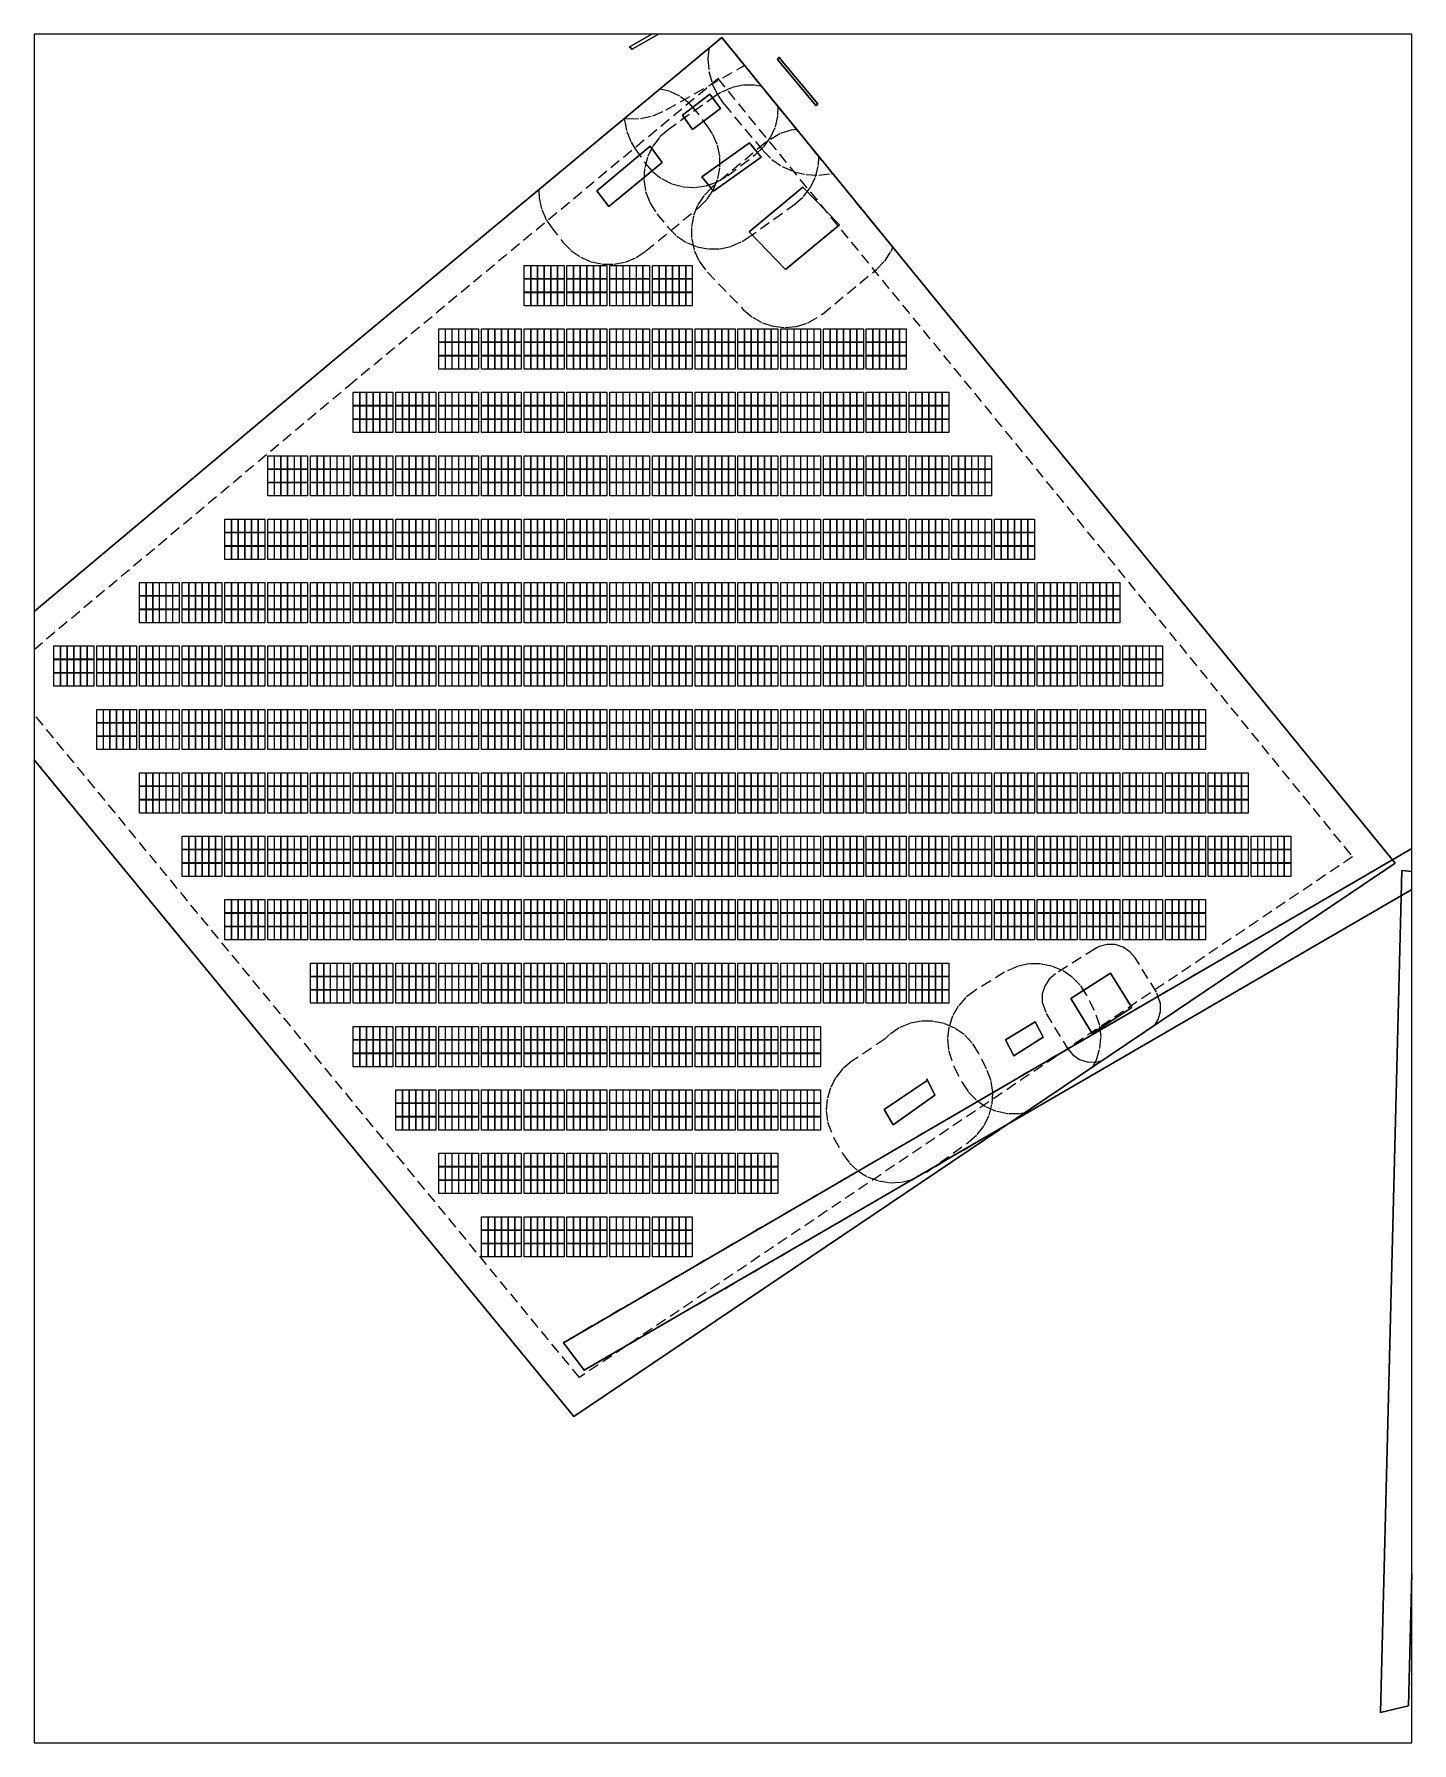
# Paper-space layout 'Layout1' of a CAD drawing. Header units: metres. Extents: x -66 to 57, y -71 to 81.
# The model-space entities are those that its viewports show. They can reach past a viewport. Long polylines and large blocks are cut down to what shows.
import ezdxf

# ---------------------------------------------------------------- set-up
doc = ezdxf.new("R2010")
doc.units = ezdxf.units.M
doc.linetypes.add('DASHED', pattern=[0.75, 0.5, -0.25])
for name, color, linetype in [('Field_Segment_Setback', 21, 'DASHED'), ('Field_Segments', 142, 'Continuous'), ('Keepouts', 20, 'Continuous'), ('Modules', 160, 'Continuous')]:
    doc.layers.add(name, color=color, linetype=linetype)
picture_1 = doc.add_image_def('image1.jpg', size_in_pixel=(2048, 2048))

# ---------------------------------------------------------------- blocks, each defined once
blk = doc.blocks.new('module_characterization_127290_15.0deg_portrait')
blk.add_polyline3d([(0, 0, 0), (1.13, 0, 0), (1.13, -2.3, -0.62), (0, -2.3, -0.62)], close=True)
blk = doc.blocks.new('fs_54540013_full')
for p in [(0, 0), (1.15, 0), (2.29, 0), (3.44, 0), (4.59, 0), (5.73, 0), (0, -2.31, -0.62), (1.15, -2.31, -0.62), (2.29, -2.31, -0.62), (3.44, -2.31, -0.62), (4.59, -2.31, -0.62), (5.73, -2.31, -0.62), (0, -4.63, -1.24), (1.15, -4.63, -1.24), (2.29, -4.63, -1.24), (3.44, -4.63, -1.24), (4.59, -4.63, -1.24), (5.73, -4.63, -1.24)]:
    blk.add_blockref('module_characterization_127290_15.0deg_portrait', p)

msp = doc.modelspace()

# ---------------------------------------------------------------- linework, layer by layer
at = {"layer": 'Field_Segment_Setback'}
for points in [[(-2.88, 121.07, 1.1), (-1, 121.74, 1.1), (0.77, 122.81, 1.1), (5.58, 126.45, 1.1), (7.04, 127.81, 1.1), (8.21, 129.43, 1.1), (9.03, 131.25, 1.1), (9.47, 133.2, 1.1), (9.51, 134.72, 1.1), (-0.19, 146.62, 1.1), (-16.95, 132.68, 1.1), (-16.96, 132.42, 1.1), (-16.59, 130.45, 1.1), (-15.84, 128.6, 1.1), (-15.18, 127.52, 1.1), (-13.46, 125.05, 1.1), (-12.15, 123.54, 1.1), (-10.57, 122.31, 1.1), (-8.79, 121.42, 1.1), (-6.85, 120.91, 1.1), (-4.86, 120.79, 1.1)], [(-14.21, 132.7, 1.1), (-12.07, 133.16, 1.1), (-9.76, 134.17, 1.1), (3.2, 141.52, 1.1), (3.69, 141.85, 1.1), (-0.19, 146.62, 1.1), (-16.91, 132.71, 1.1), (-16.4, 132.63, 1.1)], [(18.69, 123.17, 1.1), (18.88, 123.23, 1.1), (-0.19, 146.62, 1.1), (-2.42, 144.76, 1.1), (-2.6, 142.95, 1.1), (-2.42, 140.77, 1.1), (-1.86, 138.66, 1.1), (-0.91, 136.68, 1.1), (0.2, 135.12, 1.1), (6.85, 127.18, 1.1), (8.4, 125.63, 1.1), (10.21, 124.4, 1.1), (12.21, 123.51, 1.1), (14.34, 123, 1.1), (16.52, 122.89, 1.1)], [(-24.73, -84.27, 1.1), (-124.15, 36.64, 1.1), (-64.48, 86.66, 1.1), (-0.88, 139.54, 1.1), (108.48, 5.45, 1.1)], [(-0.49, 110.23, 1.1), (1.46, 110.65, 1.1), (3.29, 111.46, 1.1), (4.18, 112.03, 1.1), (12.38, 117.9, 1.1), (13.88, 119.22, 1.1), (15.09, 120.81, 1.1), (15.95, 122.61, 1.1), (16.45, 124.55, 1.1), (16.52, 126.12, 1.1), (6.68, 138.19, 1.1), (5.41, 138.43, 1.1), (3.41, 138.4, 1.1), (1.46, 137.97, 1.1), (-0.37, 137.17, 1.1), (-1.26, 136.6, 1.1), (-9.46, 130.73, 1.1), (-10.96, 129.41, 1.1), (-12.16, 127.82, 1.1), (-13.03, 126.02, 1.1), (-13.52, 124.08, 1.1), (-13.62, 122.09, 1.1), (-13.32, 120.11, 1.1), (-12.63, 118.24, 1.1), (-11.38, 116.27, 1.1), (-9.38, 113.83, 1.1), (-7.97, 112.42, 1.1), (-6.3, 111.31, 1.1), (-4.45, 110.56, 1.1), (-2.49, 110.2, 1.1)], [(-16.81, 107.94, 1.1), (-14.96, 108.7, 1.1), (-13.33, 109.8, 1.1), (-4.12, 117.37, 1.1), (-2.71, 118.79, 1.1), (-1.62, 120.46, 1.1), (-0.87, 122.31, 1.1), (-0.51, 124.27, 1.1), (-0.55, 126.27, 1.1), (-0.98, 128.22, 1.1), (-1.79, 130.05, 1.1), (-2.42, 131.03, 1.1), (-4.5, 133.85, 1.1), (-5.84, 135.33, 1.1), (-7.45, 136.51, 1.1), (-9.26, 137.36, 1.1), (-10.87, 137.74, 1.1), (-31.72, 120.4, 1.1), (-31.68, 118.92, 1.1), (-31.23, 116.98, 1.1), (-30.4, 115.16, 1.1), (-29.65, 114.06, 1.1), (-27.57, 111.38, 1.1), (-26.2, 109.94, 1.1), (-24.56, 108.79, 1.1), (-22.73, 108, 1.1), (-20.77, 107.58, 1.1), (-18.77, 107.56, 1.1)], [(12.7, 96.85, 1.1), (14.61, 97.44, 1.1), (17.13, 98.96, 1.1), (26.47, 106.68, 1.1), (27.87, 108.1, 1.1), (28.97, 109.77, 1.1), (29.26, 110.5, 1.1), (12.74, 130.76, 1.1), (11.71, 130.65, 1.1), (9.8, 130.05, 1.1), (7.32, 128.52, 1.1), (-1.89, 120.8, 1.1), (-3.29, 119.37, 1.1), (-4.37, 117.7, 1.1), (-5.1, 115.84, 1.1), (-5.44, 113.87, 1.1), (-5.39, 111.87, 1.1), (-4.94, 109.93, 1.1), (-4.11, 108.11, 1.1), (-2.68, 106.21, 1.1), (3.55, 99.73, 1.1), (5.07, 98.44, 1.1), (6.82, 97.47, 1.1), (8.72, 96.87, 1.1), (10.71, 96.66, 1.1)], [(48.66, -40.87, 1.1), (115.82, 4.36, 1.1), (115.36, 4.93, 1.1), (-27.5, -78.26, 1.1), (-27.5, -78.28, 1.1), (-23.91, -83.02, 1.1), (-23.89, -83.02, 1.1)], [(65.32, -29.65, 1.1), (74.41, -23.53, 1.1), (75.02, -22.57, 1.1), (75.41, -21.22, 1.1), (75.41, -19.81, 1.1), (74.71, -17.87, 1.1), (71.04, -11.97, 1.1), (70.13, -10.89, 1.1), (68.96, -10.1, 1.1), (67.61, -9.68, 1.1), (66.2, -9.64, 1.1), (64.84, -10.01, 1.1), (64.11, -10.39, 1.1), (57.29, -14.71, 1.1), (56.22, -15.63, 1.1), (55.45, -16.81, 1.1), (55.03, -18.16, 1.1), (55.01, -19.57, 1.1), (55.7, -21.54, 1.1), (59.37, -27.57, 1.1), (60.27, -28.66, 1.1), (61.43, -29.45, 1.1), (62.77, -29.89, 1.1), (64.18, -29.94, 1.1)], [(51.18, -38.77, 1.1), (52.05, -38.59, 1.1), (63.66, -30.77, 1.1), (64.36, -29.5, 1.1), (64.95, -27.59, 1.1), (65.15, -25.6, 1.1), (64.95, -23.61, 1.1), (64.03, -21, 1.1), (62.66, -18.35, 1.1), (61.57, -16.68, 1.1), (60.16, -15.26, 1.1), (58.51, -14.14, 1.1), (56.66, -13.38, 1.1), (54.7, -13, 1.1), (52.7, -13.01, 1.1), (50.75, -13.43, 1.1), (48.54, -14.44, 1.1), (43.45, -17.57, 1.1), (41.86, -18.78, 1.1), (40.55, -20.29, 1.1), (39.56, -22.02, 1.1), (38.93, -23.92, 1.1), (38.69, -25.9, 1.1), (38.85, -27.89, 1.1), (39.81, -30.69, 1.1), (41.23, -33.43, 1.1), (42.32, -35.1, 1.1), (43.72, -36.52, 1.1), (45.38, -37.64, 1.1), (47.23, -38.4, 1.1), (49.19, -38.78, 1.1)], [(30.77, -50.61, 1.1), (32.7, -50.12, 1.1), (35.1, -48.86, 1.1), (42.3, -43.74, 1.1), (43.81, -42.42, 1.1), (45.02, -40.84, 1.1), (45.9, -39.04, 1.1), (46.39, -37.1, 1.1), (46.5, -35.11, 1.1), (46.2, -33.13, 1.1), (45.44, -31.09, 1.1), (44.04, -28.32, 1.1), (42.97, -26.63, 1.1), (41.58, -25.19, 1.1), (39.93, -24.06, 1.1), (38.1, -23.27, 1.1), (36.14, -22.87, 1.1), (34.14, -22.87, 1.1), (32.18, -23.26, 1.1), (30.34, -24.03, 1.1), (28.69, -25.15, 1.1), (27.93, -25.93, 1.1), (22.22, -29.76, 1.1), (20.68, -31.03, 1.1), (19.43, -32.59, 1.1), (18.51, -34.36, 1.1), (17.96, -36.28, 1.1), (17.8, -38.27, 1.1), (18.04, -40.26, 1.1), (19.11, -43, 1.1), (20.61, -45.66, 1.1), (21.77, -47.28, 1.1), (23.22, -48.65, 1.1), (24.92, -49.7, 1.1), (26.8, -50.39, 1.1), (28.77, -50.7, 1.1)]]:
    msp.add_polyline3d(points, close=True, dxfattribs=at)

# ---------------------------------------------------------------- block references
at = {"layer": 'Modules'}
for p in [(-34.25, 107.35, 2.96), (-26.88, 107.35, 2.96), (-19.51, 107.35, 2.96), (-12.14, 107.35, 2.96), (-48.98, 96.42, 2.96), (-41.61, 96.42, 2.96), (-34.25, 96.42, 2.96), (-26.88, 96.42, 2.96), (-19.51, 96.42, 2.96), (-12.14, 96.42, 2.96), (-4.78, 96.42, 2.96), (2.59, 96.42, 2.96), (9.96, 96.42, 2.96), (17.33, 96.42, 2.96), (24.69, 96.42, 2.96), (-63.72, 85.5, 2.96), (-56.35, 85.5, 2.96), (-48.98, 85.5, 2.96), (-41.61, 85.5, 2.96), (-34.25, 85.5, 2.96), (-26.88, 85.5, 2.96), (-19.51, 85.5, 2.96), (-12.14, 85.5, 2.96), (-4.78, 85.5, 2.96), (2.59, 85.5, 2.96), (9.96, 85.5, 2.96), (17.33, 85.5, 2.96), (24.69, 85.5, 2.96), (32.06, 85.5, 2.96), (-78.45, 74.57, 2.96), (-71.08, 74.57, 2.96), (-63.72, 74.57, 2.96), (-56.35, 74.57, 2.96), (-48.98, 74.57, 2.96), (-41.61, 74.57, 2.96), (-34.25, 74.57, 2.96), (-26.88, 74.57, 2.96), (-19.51, 74.57, 2.96), (-12.14, 74.57, 2.96), (-4.78, 74.57, 2.96), (2.59, 74.57, 2.96), (9.96, 74.57, 2.96), (17.33, 74.57, 2.96), (24.69, 74.57, 2.96), (32.06, 74.57, 2.96), (39.43, 74.57, 2.96), (-85.82, 63.64, 2.96), (-78.45, 63.64, 2.96), (-71.08, 63.64, 2.96), (-63.72, 63.64, 2.96), (-56.35, 63.64, 2.96), (-48.98, 63.64, 2.96), (-41.61, 63.64, 2.96), (-34.25, 63.64, 2.96), (-26.88, 63.64, 2.96), (-19.51, 63.64, 2.96), (-12.14, 63.64, 2.96), (-4.78, 63.64, 2.96), (2.59, 63.64, 2.96), (9.96, 63.64, 2.96), (17.33, 63.64, 2.96), (24.69, 63.64, 2.96), (32.06, 63.64, 2.96), (39.43, 63.64, 2.96), (46.8, 63.64, 2.96), (-100.55, 52.71, 2.96), (-93.19, 52.71, 2.96), (-85.82, 52.71, 2.96), (-78.45, 52.71, 2.96), (-71.08, 52.71, 2.96), (-63.72, 52.71, 2.96), (-56.35, 52.71, 2.96), (-48.98, 52.71, 2.96), (-41.61, 52.71, 2.96), (-34.25, 52.71, 2.96), (-26.88, 52.71, 2.96), (-19.51, 52.71, 2.96), (-12.14, 52.71, 2.96), (-4.78, 52.71, 2.96), (2.59, 52.71, 2.96), (9.96, 52.71, 2.96), (17.33, 52.71, 2.96), (24.69, 52.71, 2.96), (32.06, 52.71, 2.96), (39.43, 52.71, 2.96), (46.8, 52.71, 2.96), (54.16, 52.71, 2.96), (61.53, 52.71, 2.96), (-115.29, 41.79, 2.96), (-107.92, 41.79, 2.96), (-100.55, 41.79, 2.96), (-93.19, 41.79, 2.96), (-85.82, 41.79, 2.96), (-78.45, 41.79, 2.96), (-71.08, 41.79, 2.96), (-63.72, 41.79, 2.96), (-56.35, 41.79, 2.96), (-48.98, 41.79, 2.96), (-41.61, 41.79, 2.96), (-34.25, 41.79, 2.96), (-26.88, 41.79, 2.96), (-19.51, 41.79, 2.96), (-12.14, 41.79, 2.96), (-4.78, 41.79, 2.96), (2.59, 41.79, 2.96), (9.96, 41.79, 2.96), (17.33, 41.79, 2.96), (24.69, 41.79, 2.96), (32.06, 41.79, 2.96), (39.43, 41.79, 2.96), (46.8, 41.79, 2.96), (54.16, 41.79, 2.96), (61.53, 41.79, 2.96), (68.9, 41.79, 2.96), (-107.92, 30.86, 2.96), (-100.55, 30.86, 2.96), (-93.19, 30.86, 2.96), (-85.82, 30.86, 2.96), (-78.45, 30.86, 2.96), (-71.08, 30.86, 2.96), (-63.72, 30.86, 2.96), (-56.35, 30.86, 2.96), (-48.98, 30.86, 2.96), (-41.61, 30.86, 2.96), (-34.25, 30.86, 2.96), (-26.88, 30.86, 2.96), (-19.51, 30.86, 2.96), (-12.14, 30.86, 2.96), (-4.78, 30.86, 2.96), (2.59, 30.86, 2.96), (9.96, 30.86, 2.96), (17.33, 30.86, 2.96), (24.69, 30.86, 2.96), (32.06, 30.86, 2.96), (39.43, 30.86, 2.96), (46.8, 30.86, 2.96), (54.16, 30.86, 2.96), (61.53, 30.86, 2.96), (68.9, 30.86, 2.96), (76.27, 30.86, 2.96), (-100.55, 19.93, 2.96), (-93.19, 19.93, 2.96), (-85.82, 19.93, 2.96), (-78.45, 19.93, 2.96), (-71.08, 19.93, 2.96), (-63.72, 19.93, 2.96), (-56.35, 19.93, 2.96), (-48.98, 19.93, 2.96), (-41.61, 19.93, 2.96), (-34.25, 19.93, 2.96), (-26.88, 19.93, 2.96), (-19.51, 19.93, 2.96), (-12.14, 19.93, 2.96), (-4.78, 19.93, 2.96), (2.59, 19.93, 2.96), (9.96, 19.93, 2.96), (17.33, 19.93, 2.96), (24.69, 19.93, 2.96), (32.06, 19.93, 2.96), (39.43, 19.93, 2.96), (46.8, 19.93, 2.96), (54.16, 19.93, 2.96), (61.53, 19.93, 2.96), (68.9, 19.93, 2.96), (76.27, 19.93, 2.96), (83.63, 19.93, 2.96), (-93.19, 9.01, 2.96), (-85.82, 9.01, 2.96), (-78.45, 9.01, 2.96), (-71.08, 9.01, 2.96), (-63.72, 9.01, 2.96), (-56.35, 9.01, 2.96), (-48.98, 9.01, 2.96), (-41.61, 9.01, 2.96), (-34.25, 9.01, 2.96), (-26.88, 9.01, 2.96), (-19.51, 9.01, 2.96), (-12.14, 9.01, 2.96), (-4.78, 9.01, 2.96), (2.59, 9.01, 2.96), (9.96, 9.01, 2.96), (17.33, 9.01, 2.96), (24.69, 9.01, 2.96), (32.06, 9.01, 2.96), (39.43, 9.01, 2.96), (46.8, 9.01, 2.96), (54.16, 9.01, 2.96), (61.53, 9.01, 2.96), (68.9, 9.01, 2.96), (76.27, 9.01, 2.96), (83.63, 9.01, 2.96), (91, 9.01, 2.96), (-85.82, -1.92, 2.96), (-78.45, -1.92, 2.96), (-71.08, -1.92, 2.96), (-63.72, -1.92, 2.96), (-56.35, -1.92, 2.96), (-48.98, -1.92, 2.96), (-41.61, -1.92, 2.96), (-34.25, -1.92, 2.96), (-26.88, -1.92, 2.96), (-19.51, -1.92, 2.96), (-12.14, -1.92, 2.96), (-4.78, -1.92, 2.96), (2.59, -1.92, 2.96), (9.96, -1.92, 2.96), (17.33, -1.92, 2.96), (24.69, -1.92, 2.96), (32.06, -1.92, 2.96), (39.43, -1.92, 2.96), (46.8, -1.92, 2.96), (54.16, -1.92, 2.96), (61.53, -1.92, 2.96), (68.9, -1.92, 2.96), (76.27, -1.92, 2.96), (-71.08, -12.85, 2.96), (-63.72, -12.85, 2.96), (-56.35, -12.85, 2.96), (-48.98, -12.85, 2.96), (-41.61, -12.85, 2.96), (-34.25, -12.85, 2.96), (-26.88, -12.85, 2.96), (-19.51, -12.85, 2.96), (-12.14, -12.85, 2.96), (-4.78, -12.85, 2.96), (2.59, -12.85, 2.96), (9.96, -12.85, 2.96), (17.33, -12.85, 2.96), (24.69, -12.85, 2.96), (32.06, -12.85, 2.96), (-63.72, -23.78, 2.96), (-56.35, -23.78, 2.96), (-48.98, -23.78, 2.96), (-41.61, -23.78, 2.96), (-34.25, -23.78, 2.96), (-26.88, -23.78, 2.96), (-19.51, -23.78, 2.96), (-12.14, -23.78, 2.96), (-4.78, -23.78, 2.96), (2.59, -23.78, 2.96), (9.96, -23.78, 2.96), (-56.35, -34.7, 2.96), (-48.98, -34.7, 2.96), (-41.61, -34.7, 2.96), (-34.25, -34.7, 2.96), (-26.88, -34.7, 2.96), (-19.51, -34.7, 2.96), (-12.14, -34.7, 2.96), (-4.78, -34.7, 2.96), (2.59, -34.7, 2.96), (9.96, -34.7, 2.96), (-48.98, -45.63, 2.96), (-41.61, -45.63, 2.96), (-34.25, -45.63, 2.96), (-26.88, -45.63, 2.96), (-19.51, -45.63, 2.96), (-12.14, -45.63, 2.96), (-4.78, -45.63, 2.96), (2.59, -45.63, 2.96), (-41.61, -56.56, 2.96), (-34.25, -56.56, 2.96), (-26.88, -56.56, 2.96), (-19.51, -56.56, 2.96), (-12.14, -56.56, 2.96)]:
    msp.add_blockref('fs_54540013_full', p, dxfattribs=at)

# ---------------------------------------------------------------- pictures from other files: only their frames are drawn
image = msp.add_image(picture_1, insert=(-213.69, -204.35), size_in_units=(419.14, 419.14))

# ---------------------------------------------------------------- meshes
at = {"layer": 'Field_Segments'}
mesh = msp.add_polyface(dxfattribs=at)
corners = [(-131.16, 37.29, 0), (-131.16, 37.29, 1.1), (-25.71, -90.96, 1.1), (-25.71, -90.96, 0), (115.82, 4.36, 1.1), (115.82, 4.36, 0), (-0.19, 146.62, 1.1), (-0.19, 146.62, 0), (-67.68, 90.51, 1.1), (-67.68, 90.51, 0)]
mesh.append_faces([[corners[k] for k in face] for face in [(0, 1, 2, 3), (3, 2, 4, 5), (5, 4, 6, 7), (7, 6, 8, 9), (9, 8, 1, 0)]])
at = {"layer": 'Keepouts'}
mesh = msp.add_polyface(dxfattribs=at)
corners = [(-15.67, 144.61, 0), (-2.71, 151.96, 0), (-3.03, 152.43, 0), (-16.09, 145.03, 0)]
mesh.append_faces([[corners[k] for k in face] for face in [(0, 0, 1, 1), (1, 1, 2, 2), (2, 2, 3, 3), (3, 3, 0, 0), (0, 1, 2, 3), (0, 1, 2, 3)]])
mesh = msp.add_polyface(dxfattribs=at)
corners = [(16.35, 135.18, 0), (9.64, 143.22, 0), (9.4, 142.83, 0), (16.05, 134.88, 0)]
mesh.append_faces([[corners[k] for k in face] for face in [(0, 0, 1, 1), (1, 1, 2, 2), (2, 2, 3, 3), (3, 3, 0, 0), (0, 1, 2, 3), (0, 1, 2, 3)]])
mesh = msp.add_polyface(dxfattribs=at)
corners = [(-2.24, 136.89, 1.1), (-2.24, 136.89, 1.1), (-6.99, 133.25, 1.1), (-6.99, 133.25, 1.1), (-5.26, 130.78, 1.1), (-5.26, 130.78, 1.1), (-0.45, 134.42, 1.1), (-0.45, 134.42, 1.1)]
mesh.append_faces([[corners[k] for k in face] for face in [(0, 1, 2, 3), (3, 2, 4, 5), (5, 4, 6, 7), (7, 6, 1, 0), (0, 3, 5, 7), (1, 2, 4, 6)]])
mesh = msp.add_polyface(dxfattribs=at)
corners = [(-19.68, 117.52, 1.1), (-19.68, 117.52, 1.1), (-10.48, 125.09, 1.1), (-10.48, 125.09, 1.1), (-12.55, 127.91, 1.1), (-12.55, 127.91, 1.1), (-21.76, 120.19, 1.1), (-21.76, 120.19, 1.1)]
mesh.append_faces([[corners[k] for k in face] for face in [(0, 1, 2, 3), (3, 2, 4, 5), (5, 4, 6, 7), (7, 6, 1, 0), (0, 3, 5, 7), (1, 2, 4, 6)]])
mesh = msp.add_polyface(dxfattribs=at)
corners = [(-1.64, 120.16, 1.1), (-1.64, 120.16, 1.1), (6.56, 126.03, 1.1), (6.56, 126.03, 1.1), (4.56, 128.47, 1.1), (4.56, 128.47, 1.1), (-3.63, 122.6, 1.1), (-3.63, 122.6, 1.1)]
mesh.append_faces([[corners[k] for k in face] for face in [(0, 1, 2, 3), (3, 2, 4, 5), (5, 4, 6, 7), (7, 6, 1, 0), (0, 3, 5, 7), (1, 2, 4, 6)]])
mesh = msp.add_polyface(dxfattribs=at)
corners = [(13.75, 120.86, 1.1), (13.75, 120.86, 1.1), (4.53, 113.14, 1.1), (4.53, 113.14, 1.1), (10.76, 106.66, 1.1), (10.76, 106.66, 1.1), (20.1, 114.38, 1.1), (20.1, 114.38, 1.1)]
mesh.append_faces([[corners[k] for k in face] for face in [(0, 1, 2, 3), (3, 2, 4, 5), (5, 4, 6, 7), (7, 6, 1, 0), (0, 3, 5, 7), (1, 2, 4, 6)]])
mesh = msp.add_polyface(dxfattribs=at)
corners = [(119.98, 7.61, 0), (-27.49, -78.27, 0), (-23.9, -83.01, 0), (122.91, 2.27, 0)]
mesh.append_faces([[corners[k] for k in face] for face in [(0, 0, 1, 1), (1, 1, 2, 2), (2, 2, 3, 3), (3, 3, 0, 0), (0, 1, 2, 3), (0, 1, 2, 3)]])
mesh = msp.add_polyface(dxfattribs=at)
corners = [(116.98, 3.11, 0), (113.31, -141.99, 0), (118.12, -140.86, 0), (121.79, 2.54, 0)]
mesh.append_faces([[corners[k] for k in face] for face in [(0, 0, 1, 1), (1, 1, 2, 2), (2, 2, 3, 3), (3, 3, 0, 0), (0, 1, 2, 3), (0, 1, 2, 3)]])
mesh = msp.add_polyface(dxfattribs=at)
corners = [(63.64, -24.97, 1.1), (63.64, -24.97, 1.1), (70.46, -20.51, 1.1), (70.46, -20.51, 1.1), (66.79, -14.61, 1.1), (66.79, -14.61, 1.1), (59.97, -18.94, 1.1), (59.97, -18.94, 1.1)]
mesh.append_faces([[corners[k] for k in face] for face in [(0, 1, 2, 3), (3, 2, 4, 5), (5, 4, 6, 7), (7, 6, 1, 0), (0, 3, 5, 7), (1, 2, 4, 6)]])
mesh = msp.add_polyface(dxfattribs=at)
corners = [(50.11, -28.83, 1.1), (50.11, -28.83, 1.1), (55.15, -25.6, 1.1), (55.15, -25.6, 1.1), (53.78, -22.96, 1.1), (53.78, -22.96, 1.1), (48.69, -26.09, 1.1), (48.69, -26.09, 1.1)]
mesh.append_faces([[corners[k] for k in face] for face in [(0, 1, 2, 3), (3, 2, 4, 5), (5, 4, 6, 7), (7, 6, 1, 0), (0, 3, 5, 7), (1, 2, 4, 6)]])
mesh = msp.add_polyface(dxfattribs=at)
corners = [(29.31, -40.71, 1.1), (29.31, -40.71, 1.1), (36.51, -35.59, 1.1), (36.51, -35.59, 1.1), (35.11, -32.82, 1.1), (35.11, -32.82, 1.1), (35.19, -33.1, 1.1), (35.19, -33.1, 1.1), (27.8, -38.06, 1.1), (27.8, -38.06, 1.1)]
mesh.append_faces([[corners[k] for k in face] for face in [(0, 1, 2, 3), (3, 2, 4, 5), (5, 4, 6, 7), (7, 6, 8, 9), (9, 8, 1, 0)]])

psp = doc.layouts.get("Layout1")

# ---------------------------------------------------------------- viewports
at = {"layer": 'VIEWPORTS'}
psp.add_viewport(center=(-4.13, 5.22), size=(122.91, 152.428), view_center_point=(0, 0), view_height=294.421, dxfattribs=at)

doc.saveas('drawing.dxf')
